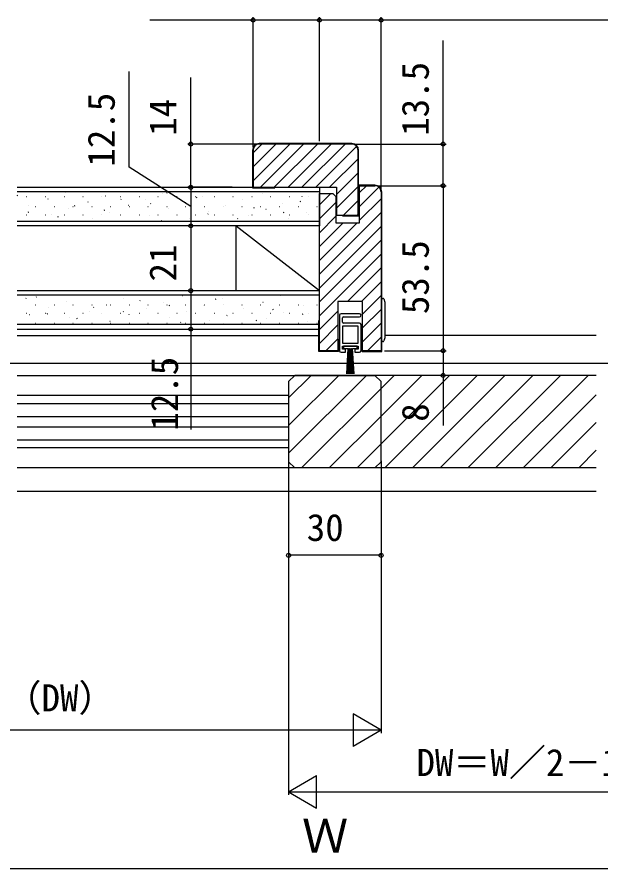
# Model space of a CAD drawing. Units: millimetres, scale not verified, with parts at other scales. Extents: x -525 to 525, y -783 to 779.
# Drawn here: x -2.1 to 187.2, y 92 to 368.2 of the extents above; entities that cross this region are included whole.
import ezdxf
from ezdxf.enums import TextEntityAlignment as Align

# ---------------------------------------------------------------- set-up
doc = ezdxf.new("R2010")
doc.units = ezdxf.units.MM
doc.header["$LTSCALE"] = 4
for name, color, linetype in [('0-5_YKK_12', 2, 'Continuous'), ('0-6_YKK_13', 4, 'Continuous'), ('0-8_YKK_D', 6, 'Continuous'), ('0-A_YSS_K', 3, 'Continuous'), ('0-B_YSS_KE', 3, 'Continuous')]:
    doc.layers.add(name, color=color, linetype=linetype)
doc.styles.add('ＭＳ ゴシック', font='')
doc.styles.get('ＭＳ ゴシック').set_extended_font_data('MS Gothic')

msp = doc.modelspace()

# ---------------------------------------------------------------- linework, layer by layer
at = {"layer": '0-5_YKK_12'}
for p, q in [((-2.1, 265.018), (95.9, 265.018)), ((185.65, 265.018), (117.091, 265.018)), ((-150.6, 256.018), (352.4, 256.018)), ((-2.1, 252.018), (113.9, 252.018)), ((85.9, 250.018), (87.9, 252.018)), ((85.9, 244.734), (93.184, 252.018)), ((85.9, 235.754), (102.165, 252.018)), ((85.9, 226.773), (111.145, 252.018)), ((185.65, 252.018), (87.9, 252.018)), ((113.9, 252.018), (115.9, 250.018)), ((115.9, 247.793), (120.125, 252.018)), ((115.9, 238.813), (129.105, 252.018)), ((115.9, 229.833), (138.086, 252.018)), ((117.066, 222.018), (147.066, 252.018)), ((126.046, 222.018), (156.046, 252.018)), ((135.026, 222.018), (165.026, 252.018)), ((144.007, 222.018), (174.007, 252.018)), ((152.987, 222.018), (182.987, 252.018)), ((85.9, 250.018), (85.9, 224.018)), ((115.9, 224.018), (115.9, 250.018)), ((90.125, 222.018), (115.9, 247.793)), ((85.9, 245.518), (-2.1, 245.518)), ((161.967, 222.018), (185.65, 245.701)), ((-2.1, 242.918), (85.9, 242.918)), ((-2.1, 238.718), (85.9, 238.718)), ((99.105, 222.018), (115.9, 238.813)), ((-2.1, 235.318), (85.9, 235.318)), ((170.947, 222.018), (185.65, 236.721)), ((-2.1, 231.118), (85.9, 231.118)), ((108.086, 222.018), (115.9, 229.833)), ((85.9, 228.518), (-2.1, 228.518)), ((179.928, 222.018), (185.65, 227.741)), ((87.9, 222.018), (85.9, 224.018)), ((115.9, 224.018), (113.9, 222.018)), ((113.9, 222.018), (-2.1, 222.018)), ((185.65, 222.018), (87.9, 222.018)), ((-2.1, 214.518), (185.65, 214.518))]:
    msp.add_line(p, q, dxfattribs=at)
at = {"layer": '0-6_YKK_13'}
for p, q in [((116.091, 277.018), (116.472, 277.018)), ((116.091, 263.018), (116.091, 277.018)), ((116.757, 276.81), (117.091, 275.768)), ((117.091, 275.768), (117.091, 275.512)), ((117.091, 275.512), (117.091, 264.525)), ((102.4, 271.518), (102.4, 260.018)), ((108.9, 272.018), (102.9, 272.018)), ((103.4, 269.318), (103.4, 270.718)), ((103.7, 271.018), (108.9, 271.018)), ((103.4, 268.018), (103.4, 262.518)), ((108.4, 268.018), (103.4, 268.018)), ((108.9, 269.018), (103.7, 269.018)), ((108.4, 262.518), (108.4, 268.018)), ((109.4, 260.018), (109.4, 268.518)), ((103.4, 262.518), (108.4, 262.518)), ((116.472, 263.018), (116.091, 263.018)), ((117.091, 264.268), (116.757, 263.227)), ((117.091, 264.525), (117.091, 264.268))]:
    msp.add_line(p, q, dxfattribs=at)
for points in [[(102.9, 259.518), (104.4, 259.518), (104.4, 260.518), (103.4, 260.518), (103.4, 261.518), (108.4, 261.518), (108.4, 260.518), (107.4, 260.518), (107.4, 259.518), (108.9, 259.518)], [(108.15, 261.518), (103.65, 261.518), (103.65, 260.718), (105.15, 260.718), (104.65, 252.518)], [(105.25, 260.718), (105.29, 260.718), (104.862, 252.518)], [(105.39, 260.718), (105.43, 260.718), (105.074, 252.518)], [(105.53, 260.718), (105.57, 260.718), (105.285, 252.518)], [(105.67, 260.718), (105.71, 260.718), (105.497, 252.518)], [(105.81, 260.718), (105.85, 260.718), (105.724, 252.518)], [(106.076, 252.518), (105.95, 260.718), (105.99, 260.718)], [(106.303, 252.518), (106.09, 260.718), (106.13, 260.718)], [(106.515, 252.518), (106.23, 260.718), (106.27, 260.718)], [(106.726, 252.518), (106.37, 260.718), (106.41, 260.718)], [(106.938, 252.518), (106.51, 260.718), (106.55, 260.718)], [(107.15, 252.518), (106.65, 260.718), (108.15, 260.718), (108.15, 261.518)]]:
    msp.add_lwpolyline(points, dxfattribs=at)
for centre, radius, start, end in [((116.472, 276.718), 0.3, 17.74467, 90), ((102.9, 271.518), 0.5, 90, 180), ((103.7, 270.718), 0.3, 90, 180), ((108.9, 271.518), 0.5, 270, 90), ((103.7, 269.318), 0.3, 180, 270), ((108.9, 268.518), 0.5, 0, 90), ((116.472, 263.318), 0.3, 270, 342.25533), ((102.9, 260.018), 0.5, 180, 270), ((108.9, 260.018), 0.5, 270, 0)]:
    msp.add_arc(centre, radius, start, end, dxfattribs=at)
at = {"layer": '0-8_YKK_D'}
for p, q in [((74.4, 326.018), (74.4, 368.218)), ((95.9, 328.018), (95.9, 368.218)), ((95.9, 328.018), (95.9, 368.218)), ((115.9, 312.516), (115.9, 368.218)), ((115.9, 337.217), (115.9, 368.218)), ((115.9, 367.218), (95.9, 367.218)), ((284.9, 367.218), (115.9, 367.218)), ((75.4, 327.018), (53.2, 327.018)), ((107.4, 327.018), (136.988, 327.018)), ((67.662, 313.018), (53.2, 313.018)), ((54.2, 313.018), (54.2, 300.518)), ((114.988, 313.518), (136.988, 313.518)), ((114.988, 313.518), (136.988, 313.518)), ((135.988, 313.518), (135.988, 260.018)), ((54.2, 300.518), (54.2, 279.518)), ((116.988, 260.018), (136.988, 260.018)), ((116.988, 260.018), (136.988, 260.018)), ((85.9, 224.317), (85.9, 192.715)), ((115.9, 224.317), (115.9, 192.715)), ((85.9, 223.318), (85.9, 116.019)), ((115.9, 223.318), (115.9, 136.019)), ((115.9, 193.715), (85.9, 193.715)), ((115.9, 137.019), (106.807, 142.269)), ((106.807, 142.269), (106.807, 131.769)), ((105.4, 137.019), (-76.1, 137.019)), ((115.9, 137.019), (97.713, 137.019)), ((115.9, 137.019), (106.807, 131.769)), ((85.9, 117.019), (94.993, 122.269)), ((94.993, 111.769), (94.993, 122.269)), ((85.9, 117.019), (94.993, 111.769)), ((85.9, 117.019), (104.087, 117.019)), ((96.4, 117.019), (277.9, 117.019)), ((294.4, 92.019), (-92.6, 92.019))]:
    msp.add_line(p, q, dxfattribs=at)
for points in [[(95.9, 367.218), (74.4, 367.218), (40.895, 367.218)], [(135.988, 313.518), (135.988, 327.018), (135.988, 360.568)], [(54.2, 306.768), (34.2, 319.557), (34.2, 350.557)], [(54.2, 313.018), (54.2, 327.018), (54.2, 348.636)], [(54.2, 279.518), (54.2, 267.018), (54.2, 234.468)], [(135.988, 260.018), (135.988, 252.018), (135.988, 235.827)]]:
    msp.add_lwpolyline(points, dxfattribs=at)
for centre in [(74.4, 367.218), (95.9, 367.218), (95.9, 367.218), (115.9, 367.218), (115.9, 367.218), (54.2, 327.018), (135.988, 327.018), (54.2, 313.018), (54.2, 313.018), (135.988, 313.518), (135.988, 313.518), (54.2, 300.518), (54.2, 300.518), (54.2, 279.518), (54.2, 279.518), (54.2, 267.018), (135.988, 260.018), (135.988, 260.018), (135.988, 252.018), (85.9, 193.715), (115.9, 193.715)]:
    msp.add_circle(centre, 0.637, dxfattribs=at)
at = {"layer": '0-A_YSS_K'}
for p, q in [((74.4, 324.145), (77.273, 327.018)), ((74.4, 319.655), (81.763, 327.018)), ((74.4, 315.165), (86.253, 327.018)), ((76.743, 313.018), (90.743, 327.018)), ((81.233, 313.018), (95.233, 327.018)), ((85.723, 313.018), (99.723, 327.018)), ((90.214, 313.018), (104.214, 327.018)), ((94.704, 313.018), (107.958, 326.272)), ((99.194, 313.018), (108.4, 322.224)), ((101.4, 310.734), (108.4, 317.734)), ((-2.1, 313.018), (95.9, 313.018)), ((95.9, 313.018), (95.9, 300.518)), ((101.4, 306.244), (108.4, 313.244)), ((108.9, 311.308), (111.111, 313.518)), ((108.9, 306.817), (115.157, 313.074)), ((95.9, 311.518), (-2.1, 311.518)), ((-2.077, 310.394), (-1.91, 310.504)), ((0.995, 310.028), (1.095, 310.028)), ((7.075, 310.028), (7.175, 310.028)), ((13.155, 310.028), (13.255, 310.028)), ((13.481, 311.295), (13.5, 311.301)), ((19.235, 310.028), (19.335, 310.028)), ((25.315, 310.028), (25.415, 310.028)), ((26.5, 310.223), (26.519, 310.229)), ((31.395, 310.028), (31.495, 310.028)), ((37.475, 310.028), (37.575, 310.028)), ((43.555, 310.028), (43.655, 310.028)), ((45.005, 311.094), (45.023, 311.1)), ((46.484, 311.193), (46.651, 311.304)), ((49.635, 310.028), (49.735, 310.028)), ((55.715, 310.028), (55.815, 310.028)), ((56.089, 309.715), (56.256, 309.826)), ((58.023, 310.022), (58.042, 310.029)), ((61.795, 310.028), (61.895, 310.028)), ((67.875, 310.028), (67.975, 310.028)), ((73.955, 310.028), (74.055, 310.028)), ((77.282, 311.16), (77.301, 311.167)), ((80.035, 310.028), (80.135, 310.028)), ((86.115, 310.028), (86.215, 310.028)), ((90.3, 310.088), (90.319, 310.095)), ((92.195, 310.028), (92.295, 310.028)), ((95.9, 307.288), (99.63, 311.018)), ((1.661, 307.109), (1.68, 307.115)), ((3.845, 306.798), (3.945, 306.798)), ((7.901, 309.318), (7.92, 309.325)), ((9.925, 306.798), (10.025, 306.798)), ((16.005, 306.798), (16.105, 306.798)), ((16.516, 307.029), (16.683, 307.14)), ((20.919, 308.247), (20.938, 308.253)), ((22.085, 306.798), (22.185, 306.798)), ((28.165, 306.798), (28.265, 306.798)), ((31.5, 309.111), (31.667, 309.222)), ((33.938, 307.175), (33.957, 307.181)), ((34.245, 306.798), (34.345, 306.798)), ((39.518, 309.151), (39.537, 309.158)), ((40.325, 306.798), (40.425, 306.798)), ((41.106, 307.633), (41.272, 307.744)), ((46.405, 306.798), (46.505, 306.798)), ((52.485, 306.798), (52.585, 306.798)), ((52.537, 308.079), (52.556, 308.086)), ((58.565, 306.798), (58.665, 306.798)), ((64.645, 306.798), (64.745, 306.798)), ((65.555, 307.007), (65.574, 307.014)), ((70.725, 306.798), (70.825, 306.798)), ((71.042, 308.95), (71.06, 308.957)), ((76.805, 306.798), (76.905, 306.798)), ((82.885, 306.798), (82.985, 306.798)), ((84.06, 307.878), (84.079, 307.885)), ((88.965, 306.798), (89.065, 306.798)), ((89.667, 308.433), (89.834, 308.543)), ((95.045, 306.798), (95.145, 306.798)), ((95.9, 278.518), (95.9, 308.518)), ((95.9, 302.798), (101.2, 308.098)), ((103.664, 304.018), (108.4, 308.754)), ((108.9, 302.327), (115.9, 309.327)), ((0.995, 304.048), (1.095, 304.048)), ((1.532, 304.947), (1.699, 305.057)), ((7.075, 304.048), (7.175, 304.048)), ((9.193, 304.094), (9.212, 304.101)), ((13.155, 304.048), (13.255, 304.048)), ((14.679, 306.037), (14.698, 306.044)), ((19.235, 304.048), (19.335, 304.048)), ((25.315, 304.048), (25.415, 304.048)), ((26.122, 305.551), (26.288, 305.662)), ((27.698, 304.965), (27.717, 304.972)), ((31.395, 304.048), (31.495, 304.048)), ((37.475, 304.048), (37.575, 304.048)), ((40.716, 303.893), (40.735, 303.9)), ((43.555, 304.048), (43.655, 304.048)), ((46.956, 306.103), (46.975, 306.11)), ((49.635, 304.048), (49.735, 304.048)), ((55.715, 304.048), (55.815, 304.048)), ((59.699, 304.269), (59.866, 304.379)), ((59.975, 305.031), (59.994, 305.038)), ((61.795, 304.048), (61.895, 304.048)), ((67.875, 304.048), (67.975, 304.048)), ((72.993, 303.959), (73.012, 303.966)), ((73.955, 304.048), (74.055, 304.048)), ((74.683, 306.351), (74.85, 306.461)), ((78.574, 305.936), (78.593, 305.942)), ((80.035, 304.048), (80.135, 304.048)), ((84.288, 304.873), (84.455, 304.983)), ((86.115, 304.048), (86.215, 304.048)), ((91.592, 304.864), (91.611, 304.87)), ((92.195, 304.048), (92.295, 304.048)), ((95.9, 284.837), (115.9, 304.837)), ((108.154, 304.018), (108.4, 304.264)), ((-2.1, 302.018), (95.9, 302.018)), ((3.613, 302.118), (3.631, 302.125)), ((11.138, 303.469), (11.305, 303.58)), ((22.212, 303.022), (22.23, 303.029)), ((44.715, 302.187), (44.882, 302.297)), ((53.735, 302.821), (53.754, 302.828)), ((69.305, 302.791), (69.471, 302.901)), ((86.012, 302.888), (86.031, 302.894)), ((95.9, 298.308), (101.2, 303.608)), ((95.9, 293.817), (103.601, 301.518)), ((95.9, 289.327), (108.091, 301.518)), ((95.9, 300.518), (-2.1, 300.518)), ((95.9, 280.347), (115.9, 300.347)), ((95.9, 275.857), (115.9, 295.857)), ((95.9, 271.367), (115.9, 291.367)), ((105.041, 276.018), (115.9, 286.877)), ((109.532, 276.018), (115.9, 282.387)), ((-2.1, 279.518), (95.9, 279.518)), ((95.9, 278.018), (-2.1, 278.018)), ((0.77, 277.02), (0.788, 277.026)), ((4.062, 277.444), (4.229, 277.554)), ((19.274, 277.891), (19.293, 277.897)), ((32.293, 276.819), (32.312, 276.826)), ((37.64, 276.161), (37.807, 276.272)), ((51.551, 277.957), (51.57, 277.964)), ((62.229, 276.765), (62.396, 276.876)), ((64.57, 276.885), (64.589, 276.892)), ((83.169, 277.789), (83.188, 277.796)), ((95.9, 266.018), (95.9, 278.518)), ((109.9, 271.896), (115.9, 277.896)), ((3.845, 274.938), (3.945, 274.938)), ((8.208, 273.972), (8.226, 273.978)), ((9.925, 274.938), (10.025, 274.938)), ((13.788, 275.948), (13.807, 275.955)), ((16.005, 274.938), (16.105, 274.938)), ((22.085, 274.938), (22.185, 274.938)), ((22.656, 274.079), (22.823, 274.19)), ((26.807, 274.876), (26.825, 274.883)), ((28.165, 274.938), (28.265, 274.938)), ((34.245, 274.938), (34.345, 274.938)), ((39.825, 273.804), (39.844, 273.811)), ((40.325, 274.938), (40.425, 274.938)), ((45.311, 275.747), (45.33, 275.754)), ((46.405, 274.938), (46.505, 274.938)), ((47.245, 274.683), (47.412, 274.794)), ((52.485, 274.938), (52.585, 274.938)), ((58.33, 274.675), (58.349, 274.682)), ((58.565, 274.938), (58.665, 274.938)), ((64.645, 274.938), (64.745, 274.938)), ((70.725, 274.938), (70.825, 274.938)), ((71.348, 273.603), (71.367, 273.61)), ((76.805, 274.938), (76.905, 274.938)), ((77.588, 275.813), (77.607, 275.82)), ((80.823, 273.401), (80.989, 273.511)), ((82.885, 274.938), (82.985, 274.938)), ((88.965, 274.938), (89.065, 274.938)), ((90.607, 274.741), (90.626, 274.748)), ((95.045, 274.938), (95.145, 274.938)), ((95.807, 275.483), (95.9, 275.545)), ((0.995, 272.188), (1.095, 272.188)), ((1.967, 271.762), (1.986, 271.769)), ((7.075, 272.188), (7.175, 272.188)), ((7.672, 271.997), (7.839, 272.108)), ((13.155, 272.188), (13.255, 272.188)), ((14.986, 270.69), (15.005, 270.697)), ((19.235, 272.188), (19.335, 272.188)), ((21.226, 272.9), (21.245, 272.907)), ((25.315, 272.188), (25.415, 272.188)), ((31.395, 272.188), (31.495, 272.188)), ((32.261, 272.601), (32.428, 272.712)), ((34.245, 271.828), (34.263, 271.835)), ((37.475, 272.188), (37.575, 272.188)), ((43.555, 272.188), (43.655, 272.188)), ((47.263, 270.756), (47.282, 270.763)), ((49.635, 272.188), (49.735, 272.188)), ((52.844, 272.732), (52.862, 272.739)), ((55.715, 272.188), (55.815, 272.188)), ((61.795, 272.188), (61.895, 272.188)), ((65.839, 271.319), (66.005, 271.429)), ((65.862, 271.661), (65.881, 271.667)), ((67.875, 272.188), (67.975, 272.188)), ((73.955, 272.188), (74.055, 272.188)), ((80.035, 272.188), (80.135, 272.188)), ((84.367, 272.532), (84.386, 272.538)), ((86.115, 272.188), (86.215, 272.188)), ((90.428, 271.923), (90.595, 272.033)), ((92.195, 272.188), (92.295, 272.188)), ((95.9, 266.877), (101.9, 272.877)), ((109.9, 267.406), (115.9, 273.406)), ((95.9, 268.518), (-2.1, 268.518)), ((2.416, 268.518), (2.46, 268.548)), ((3.845, 268.958), (3.945, 268.958)), ((9.5, 268.747), (9.518, 268.754)), ((9.925, 268.958), (10.025, 268.958)), ((16.005, 268.958), (16.105, 268.958)), ((17.277, 270.519), (17.444, 270.63)), ((22.085, 268.958), (22.185, 268.958)), ((28.004, 269.618), (28.023, 269.625)), ((28.165, 268.958), (28.265, 268.958)), ((34.245, 268.958), (34.345, 268.958)), ((40.325, 268.958), (40.425, 268.958)), ((41.023, 268.547), (41.042, 268.553)), ((46.405, 268.958), (46.505, 268.958)), ((50.855, 269.237), (51.022, 269.347)), ((52.485, 268.958), (52.585, 268.958)), ((58.565, 268.958), (58.665, 268.958)), ((60.282, 269.685), (60.3, 269.691)), ((64.645, 268.958), (64.745, 268.958)), ((70.725, 268.958), (70.825, 268.958)), ((73.3, 268.613), (73.319, 268.619)), ((75.444, 269.841), (75.611, 269.951)), ((76.805, 268.958), (76.905, 268.958)), ((78.881, 270.589), (78.899, 270.596)), ((82.885, 268.958), (82.985, 268.958)), ((88.965, 268.958), (89.065, 268.958)), ((91.899, 269.517), (91.918, 269.524)), ((95.045, 268.958), (95.145, 268.958)), ((95.9, 262.387), (101.9, 268.387)), ((109.9, 262.916), (115.9, 268.916)), ((-2.1, 267.018), (95.9, 267.018)), ((98.022, 260.018), (101.9, 263.896)), ((111.492, 260.018), (115.9, 264.426))]:
    msp.add_line(p, q, dxfattribs=at)
msp.add_lwpolyline([(68.9, 279.518), (68.9, 300.518), (95.9, 279.518)], dxfattribs=at)
at = {"layer": '0-B_YSS_KE'}
for p, q in [((106.4, 327.218), (76.4, 327.218)), ((106.4, 327.018), (76.4, 327.018)), ((81.4, 313.018), (81.4, 312.818)), ((113.9, 313.718), (108.7, 313.718)), ((108.7, 306.718), (108.7, 313.718)), ((116.1, 259.818), (116.1, 311.518)), ((108.7, 306.718), (108.9, 306.718)), ((103.4, 304.018), (103.4, 303.818)), ((109.7, 259.818), (109.7, 263.818)), ((109.7, 263.818), (109.9, 263.818)), ((102.1, 259.818), (95.7, 259.818)), ((109.7, 259.818), (116.1, 259.818))]:
    msp.add_line(p, q, dxfattribs=at)
for points in [[(74.2, 325.018), (74.2, 312.818), (81.4, 312.818)], [(74.4, 325.018), (74.4, 313.018), (101.4, 313.018), (101.4, 304.018), (108.4, 304.018), (108.4, 325.018)], [(103.4, 303.818), (108.6, 303.818), (108.6, 325.018)], [(101.9, 276.018), (101.9, 260.018), (95.9, 260.018), (95.9, 311.018), (100.2, 311.018), (101.2, 310.018), (101.2, 301.518), (108.9, 301.518), (108.9, 313.518), (113.9, 313.518)], [(115.9, 311.518), (115.9, 260.018), (109.9, 260.018), (109.9, 276.018), (101.9, 276.018)], [(95.7, 259.818), (95.7, 269.818), (95.9, 269.818)], [(102.1, 259.818), (102.1, 263.818), (101.9, 263.818)]]:
    msp.add_lwpolyline(points, dxfattribs=at)
for centre, radius, start, end in [((76.4, 325.018), 2.2, 90, 180), ((76.4, 325.018), 2, 90, 180), ((106.4, 325.018), 2.2, 360, 90), ((106.4, 325.018), 2, 0, 90), ((113.9, 311.518), 2.2, 0, 90), ((113.9, 311.518), 2, 0, 90)]:
    msp.add_arc(centre, radius, start, end, dxfattribs=at)

# ---------------------------------------------------------------- texts
at = {"layer": '0-8_YKK_D', "style": 'ＭＳ ゴシック'}
for s, p in [('13.5', (133.988, 329.727)), ('12.5', (32.2, 319.716)), ('14', (52.2, 329.727)), ('21', (52.2, 282.484)), ('53.5', (133.988, 271.905)), ('12.5', (52.7, 234.127)), ('8', (133.988, 237.009))]:
    msp.add_text(s, height=8.798, rotation=90, dxfattribs=at).set_placement(p, align=Align.BOTTOM_LEFT)
for s, height, p in [('30', 8.798, (91.786, 195.715)), ('（DW）', 8.798, (-6.18, 140.451)), ('DW＝W／2－1.5', 8.798, (127.355, 119.497)), ('Ｗ', 11, (90.247, 94.019))]:
    msp.add_text(s, height=height, dxfattribs=at).set_placement(p, align=Align.BOTTOM_LEFT)

doc.saveas('drawing.dxf')
